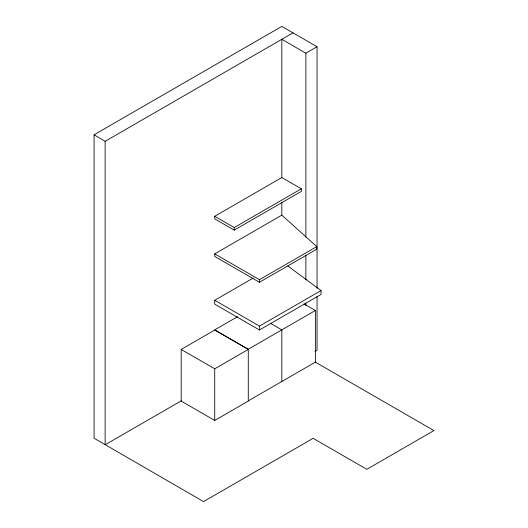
<?xml version="1.0" encoding="UTF-8"?>
<svg xmlns="http://www.w3.org/2000/svg" width="528" height="528" viewBox="0 0 528 528"><rect width="100%" height="100%" fill="white"/><g stroke="black" fill="none" stroke-linecap="round" stroke-linejoin="round"><path stroke-width="0.79" d="M315.117 361.99L433.917 430.577L366.815 469.319L313.137 438.326L203.544 501.6L94.083 438.247L94.083 134.792L281.827 26.4L317.051 46.735L317.051 288.347M181.335 400.792L105.131 444.781L105.131 141.326L293.007 32.855M281.827 177.54L301.343 188.806L301.343 191.387L234.241 230.129L214.724 218.863L214.724 216.282L281.827 177.54L281.827 39.316L305.87 53.196L317.051 46.735M214.724 216.282L234.241 227.548L301.343 188.806M281.827 215.134L316.76 246.609L316.76 249.196L259.459 282.275L214.724 256.45L214.724 253.869L281.827 215.134L281.827 202.105M287.707 265.894L321.044 290.552L321.044 294.426L259.459 329.98L214.724 304.154L214.724 300.28L253.275 278.025M214.724 253.869L259.459 279.695L316.76 246.609M237.567 316.668L214.724 329.855L248.279 349.226L315.374 310.49L315.374 362.142L248.279 400.877M181.177 349.43L214.724 330.066L248.279 349.43L214.724 368.801L181.177 349.43L181.177 401.089L214.724 420.453L248.279 401.089L248.279 349.226M214.724 300.28L259.459 326.106L321.044 290.552M314.959 351.404L317.051 350.196L317.051 296.597M303.956 303.897L315.374 310.49M270.402 323.261L281.827 329.855L281.827 381.513M94.083 134.792L105.131 141.326M305.87 53.196L305.87 237.085M305.87 255.222L305.87 279.965M305.87 303.052L305.87 305.527M259.459 279.695L259.459 282.275M259.459 326.106L259.459 329.98M234.241 227.548L234.241 230.129M214.724 368.801L214.724 420.453"/></g></svg>
